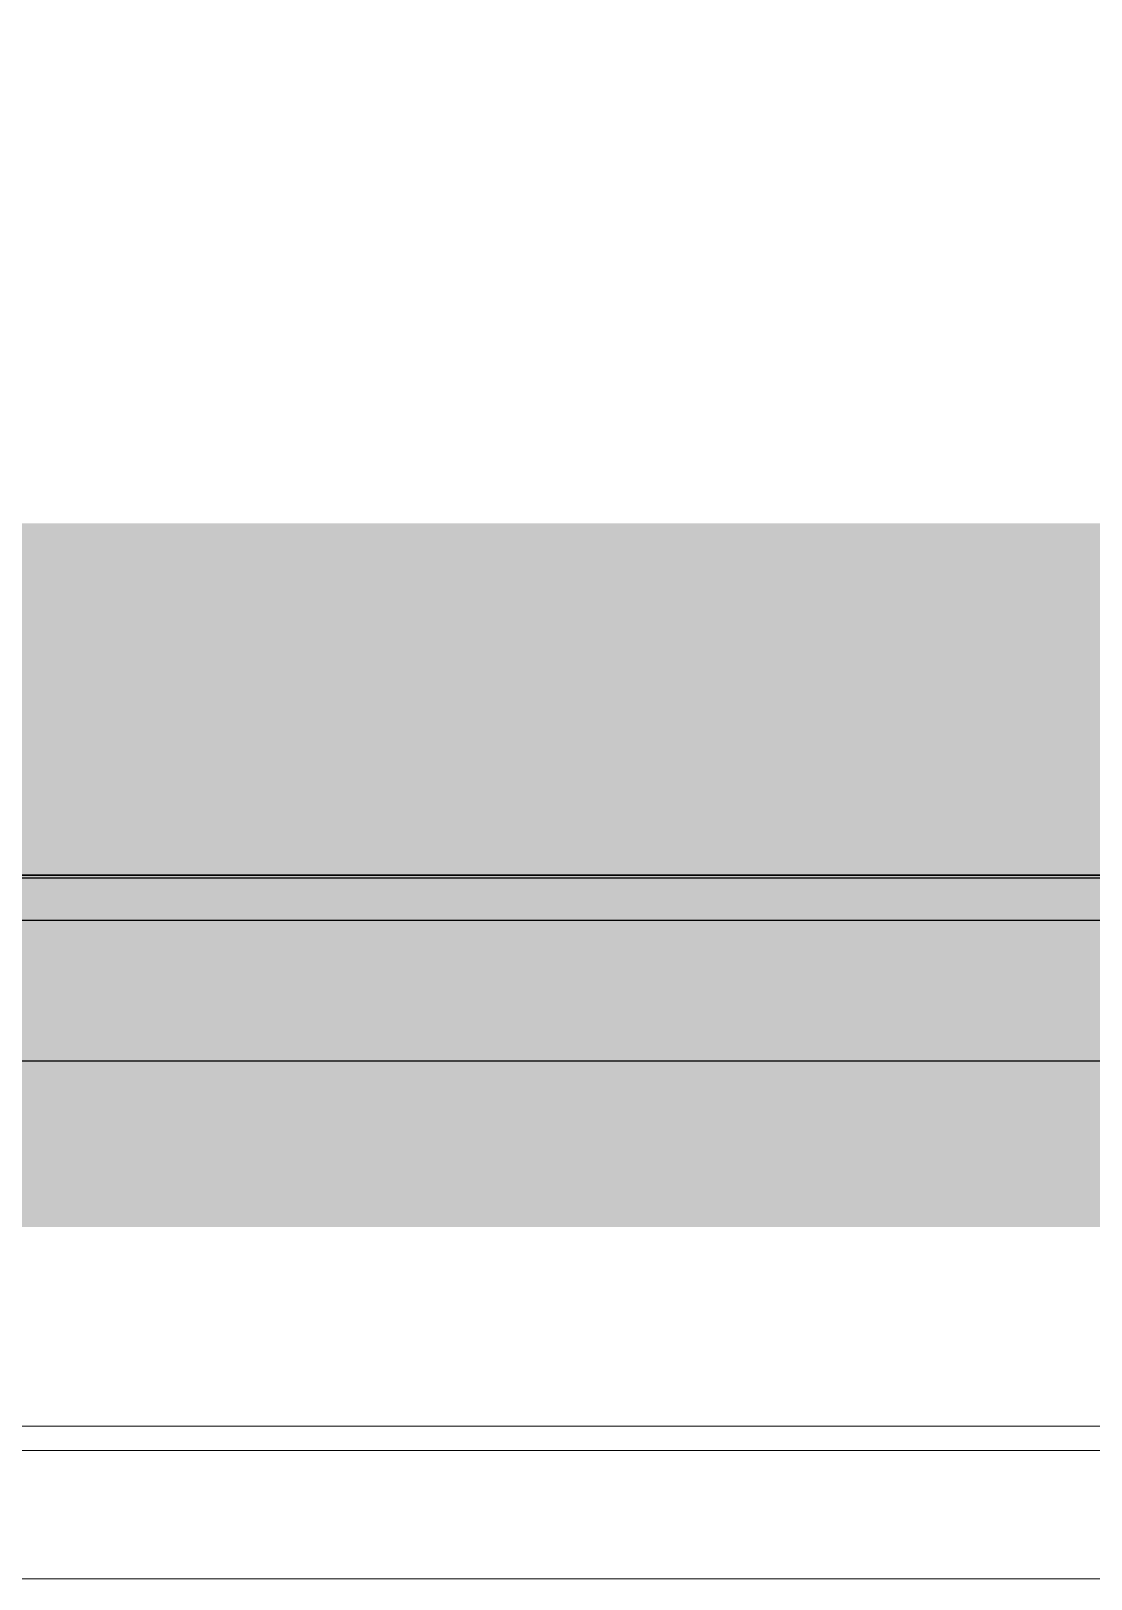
# Model space of a CAD drawing. Header units: millimetres. Extents: x 4003075 to 5615882, y 1445368 to 2591247.
# Drawn here: x 5400879 to 5401632, y 2457868 to 2458968 of the extents above; entities that cross this region are included whole.
import ezdxf

# ---------------------------------------------------------------- set-up
doc = ezdxf.new("R2010")
doc.units = ezdxf.units.MM
for name, color, linetype, lineweight in [('1.검수박스', 2, 'Continuous', 25), ('XR-평면도$0$A-CNTL', 9, 'Continuous', 15), ('XR-평면도$0$A-ELEV-LIN2', 9, 'Continuous', 25), ('XR-평면도$0$A-ELEV-LIN3', 9, 'Continuous', 18)]:
    doc.layers.add(name, color=color, linetype=linetype, lineweight=lineweight)
doc.layers.add('XR-평면도$0$A-ELEV-PATT', color=9, linetype='Continuous')

# ---------------------------------------------------------------- blocks, each defined once
blk = doc.blocks.new('XR-평면도$0$중심선(210216)')
at = {"layer": 'XR-평면도$0$A-CNTL', "ltscale": 300}
blk.add_lwpolyline([(-10000, 119000), (186000, 119000)], dxfattribs=at)
blk = doc.blocks.new('XR-평면도$0$스크린+범퍼_기준층(도크레밸러)')
at = {"layer": 'XR-평면도$0$A-ELEV-PATT', "ltscale": 0.002}
h = blk.add_hatch(dxfattribs=at)
h.set_pattern_fill('AR-HBONE', color=256, scale=0.1, angle=450, style=0)
h.set_pattern_definition([(135, (-50954683.464, -21380461.164), (-14.3684097937, 2e-14), [30.48, -10.16]), (225, (-50954690.648, -21380453.98), (-14.3684097937, 2e-14), [30.48, -10.16])])
h.paths.add_polyline_path([(32, -4398), (2, -4398), (2, -602), (32, -602)])
h = blk.add_hatch(dxfattribs=at)
h.set_pattern_fill('AR-SAND', color=256, angle=450, style=0)
h.set_pattern_definition([(127.5, (-50954928.292, -21381394.81), (-48.941323733, -1.600031296), [0, -38.608, 0, -43.18, 0, -41.275]), (97.5, (-50954928.29, -21381394.81), (-71.68251006, 44.95232831), [0, -20.828, 0, -34.798, 0, -13.335]), (57.5, (-50954928.292, -21381426.05), (-0.143718468, 79.099237024), [0, -12.7, 0, -45.72, 0, -59.69]), (47.5, (-50954928.29, -21381426.05), (-22.292932326, 76.35564525), [0, -6.35, 0, -29.972, 0, -34.29])])
edge = h.paths.add_edge_path()
edge.add_line((123.7, -4398), (32, -4398))
edge.add_line((32, -4398), (32, -602))
edge.add_line((32, -602), (123.7, -602))
edge.add_arc((123.7, -610.3), 8.33, 360, 450, ccw=False)
edge.add_line((132, -610.3), (132, -4389.7))
edge.add_arc((123.7, -4389.7), 8.33, 270, 360, ccw=False)
at = {"layer": 'XR-평면도$0$A-ELEV-LIN3'}
blk.add_line((0, -4400), (0, -600), dxfattribs=at)
at = {"layer": 'XR-평면도$0$A-ELEV-LIN3', "linetype": 'Continuous'}
blk.add_lwpolyline([(408.8, -619.5), (408.8, -10380.5), (391.3, -10380.5), (391.3, -619.5)], dxfattribs=at)
at = {"layer": 'XR-평면도$0$A-ELEV-PATT'}
for p, q in [((32, -4398), (32, -602)), ((132, -4389.7), (132, -610.3))]:
    blk.add_line(p, q, dxfattribs=at)
at = {"layer": 'XR-평면도$0$A-ELEV-PATT', "ltscale": 0.002}
blk.add_lwpolyline([(52, -602), (52, -600), (0, -600), (0, -4400), (52, -4400), (52, -4398), (2, -4398), (2, -602)], close=True, dxfattribs=at)
at = {"layer": 'XR-평면도$0$A-ELEV-PATT'}
blk.add_lwpolyline([(32, -4398), (2, -4398), (2, -602), (32, -602)], dxfattribs=at)

msp = doc.modelspace()

# ---------------------------------------------------------------- linework, layer by layer
at = {"layer": '1.검수박스', "const_width": 500}
msp.add_lwpolyline([(5438075, 2458367.6), (5399575, 2458367.6), (5399575, 2480367.6), (5438075, 2480367.6)], close=True, dxfattribs=at)
at = {"layer": 'XR-평면도$0$A-ELEV-LIN2'}
msp.add_line((5410025, 2458367.6), (5400125, 2458367.6), dxfattribs=at)
msp.add_line((5410025, 2458367.6), (5400125, 2458367.6), dxfattribs=at)
msp.add_line((5410025, 2458367.6), (5400125, 2458367.6), dxfattribs=at)
at = {"layer": 'XR-평면도$0$A-ELEV-LIN3'}
for points in [[(5363175, 2444567.6), (5364575, 2444567.6), (5364575, 2445467.6), (5377025, 2445467.6), (5377025, 2444867.6), (5378125, 2444867.6), (5378125, 2446367.6), (5377025, 2446367.6), (5377025, 2457867.6), (5433125, 2457867.6), (5433125, 2446367.6), (5432025, 2446367.6), (5432025, 2444867.6), (5433125, 2444867.6), (5433125, 2445467.6), (5443025, 2445467.6), (5443025, 2444867.6), (5444125, 2444867.6), (5444125, 2446367.6), (5443025, 2446367.6), (5443025, 2457867.6), (5483675, 2457867.6)], [(5363175, 2445967.6), (5363175, 2444567.6), (5364575, 2444567.6), (5364575, 2445467.6), (5377025, 2445467.6), (5377025, 2444867.6), (5378125, 2444867.6), (5378125, 2446367.6), (5377025, 2446367.6), (5377025, 2457867.6), (5433125, 2457867.6), (5433125, 2446367.6), (5432025, 2446367.6), (5432025, 2444867.6), (5433125, 2444867.6), (5433125, 2445467.6), (5443025, 2445467.6), (5443025, 2444867.6), (5444125, 2444867.6), (5444125, 2446367.6), (5443025, 2446367.6), (5443025, 2457867.6), (5483675, 2457867.6)], [(5363175, 2445967.6), (5363175, 2444567.6), (5364575, 2444567.6), (5364575, 2445467.6), (5377025, 2445467.6), (5377025, 2444867.6), (5378125, 2444867.6), (5378125, 2446367.6), (5377025, 2446367.6), (5377025, 2457867.6), (5433125, 2457867.6), (5433125, 2446367.6), (5432025, 2446367.6), (5432025, 2444867.6), (5433125, 2444867.6), (5433125, 2445467.6), (5443025, 2445467.6), (5443025, 2444867.6), (5444125, 2444867.6), (5444125, 2446367.6), (5443025, 2446367.6), (5443025, 2457867.6), (5483675, 2457867.6)]]:
    msp.add_lwpolyline(points, dxfattribs=at)

# ---------------------------------------------------------------- block references
at = {"xscale": -1, "rotation": 90}
msp.add_blockref('XR-평면도$0$스크린+범퍼_기준층(도크레밸러)', (5399575, 2458367.6), dxfattribs=at)
msp.add_blockref('XR-평면도$0$스크린+범퍼_기준층(도크레밸러)', (5399575, 2458367.6), dxfattribs=at)
msp.add_blockref('XR-평면도$0$스크린+범퍼_기준층(도크레밸러)', (5399575, 2458367.6), dxfattribs=at)
at = {"layer": 'XR-평면도$0$A-CNTL'}
msp.add_blockref('XR-평면도$0$중심선(210216)', (5322575, 2339367.6), dxfattribs=at)

doc.saveas('drawing.dxf')
